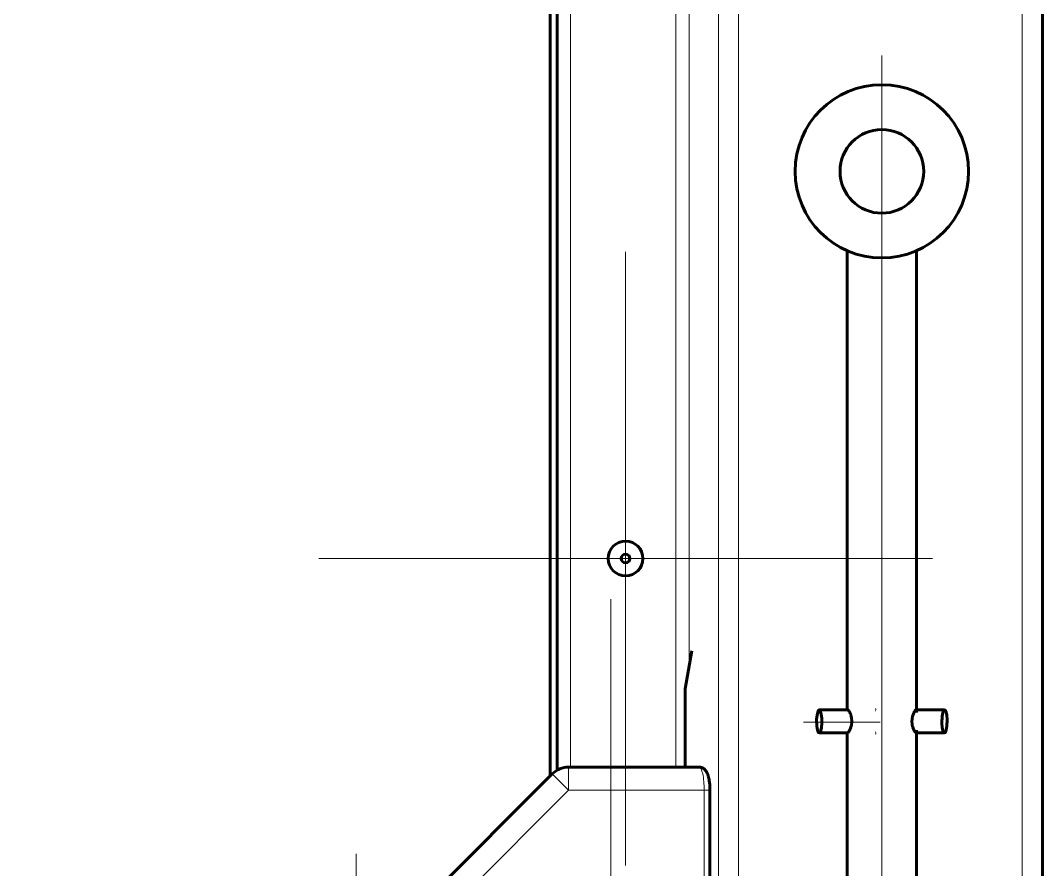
# Model space of a CAD drawing. Header units: millimetres. Extents: x 0 to 594, y 0 to 420.
# Drawn here: x 458.41 to 465.47, y 90.65 to 96.52 of the extents above; entities that cross this region are included whole.
import ezdxf

# ---------------------------------------------------------------- set-up
doc = ezdxf.new("R2010")
doc.units = ezdxf.units.MM
for name, pattern in [('K5LT_AXLED', [19.5, 15, -1.5, 1.5, -1.5]), ('K5LT_BASIC', [0]), ('K5LT_DASHED', [6, 4, -2]), ('K5LT_THIN', [0])]:
    doc.linetypes.add(name, pattern=pattern)
doc.layers.add('Системный слой', color=7, linetype='Continuous')

# ---------------------------------------------------------------- blocks, each defined once
blk = doc.blocks.new('U566')
at = {"layer": 'Системный слой', "color": 30, "linetype": 'K5LT_AXLED', "lineweight": 18, "true_color": 0xff8000}
for q in [(462.4914, 92.5192), (460.1714, 90.1992), (462.4914, 87.8792), (464.8114, 90.1992)]:
    blk.add_line((462.4914, 90.1992), q, dxfattribs=at)
blk = doc.blocks.new('U567')
at = {"layer": 'Системный слой', "color": 30, "linetype": 'K5LT_AXLED', "lineweight": 18, "true_color": 0xff8000}
for q in [(460.7326, 90.7604), (458.4126, 88.4404), (460.7326, 86.1204), (463.0526, 88.4404)]:
    blk.add_line((460.7326, 88.4404), q, dxfattribs=at)
blk = doc.blocks.new('U609')
at = {"layer": 'Системный слой', "color": 30, "linetype": 'K5LT_AXLED', "lineweight": 18, "true_color": 0xff8000}
for q in [(462.5926, 94.9204), (460.4726, 92.8004), (462.5926, 90.6804), (464.7126, 92.8004)]:
    blk.add_line((462.5926, 92.8004), q, dxfattribs=at)
blk = doc.blocks.new('U608')
at = {"layer": 'Системный слой', "color": 5, "linetype": 'K5LT_BASIC', "lineweight": 60, "true_color": 0x0000ff}
for radius in [0.12, 0.03]:
    blk.add_circle((462.5926, 92.8004), radius, dxfattribs=at)
at = {"layer": 'Системный слой'}
blk.add_blockref('U609', (0, 0), dxfattribs=at)
blk = doc.blocks.new('U642')
at = {"layer": 'Системный слой', "color": 30, "linetype": 'K5LT_AXLED', "lineweight": 18, "true_color": 0xff8000}
for p, q in [((464.3626, 85.6758), (464.3626, 96.2758)), ((464.3516, 91.6693), (463.8222, 91.6693))]:
    blk.add_line(p, q, dxfattribs=at)
at = {"layer": 'Системный слой', "color": 5, "linetype": 'K5LT_BASIC', "lineweight": 60, "true_color": 0x0000ff}
for p, q in [((464.1226, 94.9274), (464.1226, 91.7558)), ((464.6026, 94.9274), (464.6026, 91.7359)), ((463.9298, 91.7558), (464.1247, 91.7558)), ((464.3193, 91.7558), (464.3218, 91.7558)), ((464.7954, 91.7558), (464.6005, 91.7558)), ((463.9298, 91.5958), (464.1247, 91.5958)), ((464.1226, 91.5958), (464.1226, 90.0304)), ((464.3193, 91.5958), (464.3218, 91.5958)), ((464.7954, 91.5958), (464.6005, 91.5958)), ((464.6026, 91.6156), (464.6026, 90.0304))]:
    blk.add_line(p, q, dxfattribs=at)
for radius in [0.5986, 0.289]:
    blk.add_circle((464.3626, 95.4758), radius, dxfattribs=at)
for centre, major_axis, start_param, end_param in [((463.9298, 91.6758), (0, -0.08), 1.422999, 4.564591), ((464.7954, 91.6758), (0, 0.08), 4.860187, 8.001779), ((463.9298, 91.6758), (0, 0.08), 1.422999, 4.564591), ((464.7954, 91.6758), (0, -0.08), 4.860187, 8.001779)]:
    blk.add_ellipse(centre, major_axis=major_axis, ratio=0.221044, start_param=start_param, end_param=end_param, dxfattribs=at)
for points in [[(464.1234, 91.5956), (464.1241, 91.5956), (464.1257, 91.596), (464.1283, 91.5977), (464.1313, 91.6006), (464.1345, 91.6047), (464.1379, 91.6099), (464.1413, 91.6163), (464.1446, 91.6236), (464.1477, 91.6319), (464.1503, 91.6408), (464.1524, 91.6502), (464.1538, 91.6596), (464.1546, 91.6693), (464.1547, 91.6789), (464.1541, 91.6885), (464.153, 91.6979), (464.1512, 91.7071), (464.1488, 91.716), (464.146, 91.7245), (464.1428, 91.7322), (464.1394, 91.7391), (464.1359, 91.7449), (464.1326, 91.7495), (464.1295, 91.7529), (464.1266, 91.7551), (464.1247, 91.7559), (464.1237, 91.756), (464.1234, 91.756)], [(464.6018, 91.5956), (464.6011, 91.5956), (464.5995, 91.596), (464.5969, 91.5977), (464.5939, 91.6006), (464.5907, 91.6047), (464.5873, 91.6099), (464.5839, 91.6163), (464.5805, 91.6236), (464.5775, 91.6319), (464.5749, 91.6408), (464.5728, 91.6502), (464.5714, 91.6596), (464.5706, 91.6693), (464.5705, 91.6789), (464.5711, 91.6885), (464.5722, 91.6979), (464.574, 91.7071), (464.5764, 91.716), (464.5792, 91.7245), (464.5824, 91.7322), (464.5858, 91.7391), (464.5893, 91.7449), (464.5926, 91.7495), (464.5957, 91.7529), (464.5986, 91.7551), (464.6005, 91.7559), (464.6015, 91.756), (464.6018, 91.756)]]:
    blk.add_open_spline(points, degree=3, knots=[0, 0, 0, 0, 1.095691, 2.199199, 3.325884, 4.462571, 5.618444, 6.798871, 7.995755, 9.1721, 10.391375, 11.515933, 12.663451, 13.75963, 14.852034, 15.952288, 17.054382, 18.170805, 19.318402, 20.492138, 21.69293, 22.874473, 24.051806, 25.233294, 26.360423, 27.487488, 28.602099, 29, 29, 29, 29], dxfattribs=at)
for points in [[(464.3205, 91.756), (464.3201, 91.756), (464.3197, 91.7559), (464.3193, 91.7558)], [(464.3193, 91.5958), (464.3197, 91.5956), (464.3201, 91.5956), (464.3205, 91.5956)]]:
    blk.add_open_spline(points, degree=3, dxfattribs=at)
blk = doc.blocks.new('U637')
at = {"layer": 'Системный слой'}
blk.add_blockref('U642', (0, 0), dxfattribs=at)
blk = doc.blocks.new('U662')
at = {"layer": 'Системный слой', "color": 7, "linetype": 'K5LT_DASHED', "lineweight": 18}
blk.add_line((464.1542, 166.9899), (464.1542, 96.037), dxfattribs=at)

msp = doc.modelspace()

# ---------------------------------------------------------------- linework, layer by layer
at = {"layer": 'Системный слой', "color": 7, "linetype": 'K5LT_THIN', "lineweight": 18}
for p, q in [((463.23451, 163.58987), (463.23451, 88.80038)), ((463.3715, 163.60038), (463.3715, 88.80038)), ((465.3326, 163.26987), (465.3326, 88.80038)), ((462.2126, 161.04038), (462.2126, 91.35918)), ((462.94049, 161.04038), (462.94049, 91.35918)), ((463.03051, 160.35176), (463.03051, 92.049)), ((462.19887, 91.35918), (462.19887, 91.19918)), ((462.19887, 91.19918), (462.08573, 91.31232)), ((462.19887, 91.19918), (459.7326, 88.73291)), ((463.13523, 91.19918), (462.19887, 91.19918)), ((463.13523, 91.19918), (463.13523, 87.79655)), ((463.17523, 91.19918), (463.13523, 91.19918))]:
    msp.add_line(p, q, dxfattribs=at)
at = {"layer": 'Системный слой', "color": 5, "linetype": 'K5LT_BASIC', "lineweight": 60, "true_color": 0x0000ff}
for p, q in [((465.4726, 163.26987), (465.4726, 88.80038)), ((462.0726, 161.10038), (462.0726, 91.29918)), ((462.1206, 161.06083), (462.1206, 91.33873)), ((463.0043, 91.90038), (463.05067, 92.16334)), ((463.0043, 91.35918), (463.0043, 91.90038)), ((463.10144, 91.35918), (462.19887, 91.35918)), ((462.08573, 91.31232), (459.61946, 88.84604)), ((463.17523, 91.19918), (463.17523, 87.79655))]:
    msp.add_line(p, q, dxfattribs=at)
msp.add_arc((462.19887, 91.19918), 0.16, 90, 135, dxfattribs=at)
at = {"layer": 'Системный слой', "color": 7, "linetype": 'K5LT_THIN', "lineweight": 18}
msp.add_ellipse((463.10144, 91.19918), major_axis=(0, -0.16), ratio=0.2112168, start_param=1.5707963, end_param=3.1415927, dxfattribs=at)
at = {"layer": 'Системный слой', "color": 5, "linetype": 'K5LT_BASIC', "lineweight": 60, "true_color": 0x0000ff}
msp.add_open_spline([(463.10144, 91.35918), (463.10313, 91.35918), (463.10481, 91.35909), (463.10824, 91.35874), (463.10998, 91.35847), (463.11348, 91.35773), (463.11525, 91.35726), (463.11879, 91.3561), (463.12056, 91.35541), (463.12408, 91.35381), (463.12582, 91.35289), (463.12927, 91.35084), (463.13096, 91.34969), (463.13429, 91.34718), (463.13592, 91.3458), (463.13859, 91.34329), (463.13968, 91.34219), (463.1423, 91.33935), (463.14377, 91.33757), (463.14652, 91.33393), (463.14781, 91.33206), (463.15013, 91.32839), (463.15117, 91.32659), (463.153, 91.32323), (463.15379, 91.32168), (463.155, 91.31915), (463.15545, 91.31819), (463.15675, 91.31529), (463.15758, 91.31331), (463.15904, 91.3096), (463.15968, 91.30787), (463.16139, 91.30301), (463.16241, 91.29981), (463.16437, 91.29307), (463.1653, 91.28952), (463.16707, 91.28209), (463.1679, 91.2782), (463.16946, 91.27008), (463.17018, 91.26584), (463.17149, 91.25705), (463.17209, 91.25249), (463.17314, 91.24308), (463.17359, 91.23823), (463.17434, 91.22827), (463.17464, 91.22316), (463.1751, 91.21177), (463.17523, 91.20548), (463.17523, 91.19918)], degree=3, knots=[0, 0, 0, 0, 1.2854777, 1.2854777, 2.6283459, 2.6283459, 4.0368438, 4.0368438, 5.5204916, 5.5204916, 7.0914722, 7.0914722, 8.7650637, 8.7650637, 10.5594696, 10.5594696, 11.8994798, 11.8994798, 13.9403263, 13.9403263, 15.9811727, 15.9811727, 17.8628661, 17.8628661, 19.4266633, 19.4266633, 20.3634647, 20.3634647, 22.2370675, 22.2370675, 23.8073429, 23.8073429, 26.5759647, 26.5759647, 29.4472049, 29.4472049, 32.4092554, 32.4092554, 35.4540873, 35.4540873, 38.5749462, 38.5749462, 41.7697005, 41.7697005, 45.0394194, 45.0394194, 49, 49, 49, 49], dxfattribs=at)

# ---------------------------------------------------------------- block references
at = {"layer": 'Системный слой'}
for name in ['U662', 'U637', 'U608', 'U566', 'U567']:
    msp.add_blockref(name, (0, 0), dxfattribs=at)

doc.saveas('drawing.dxf')
